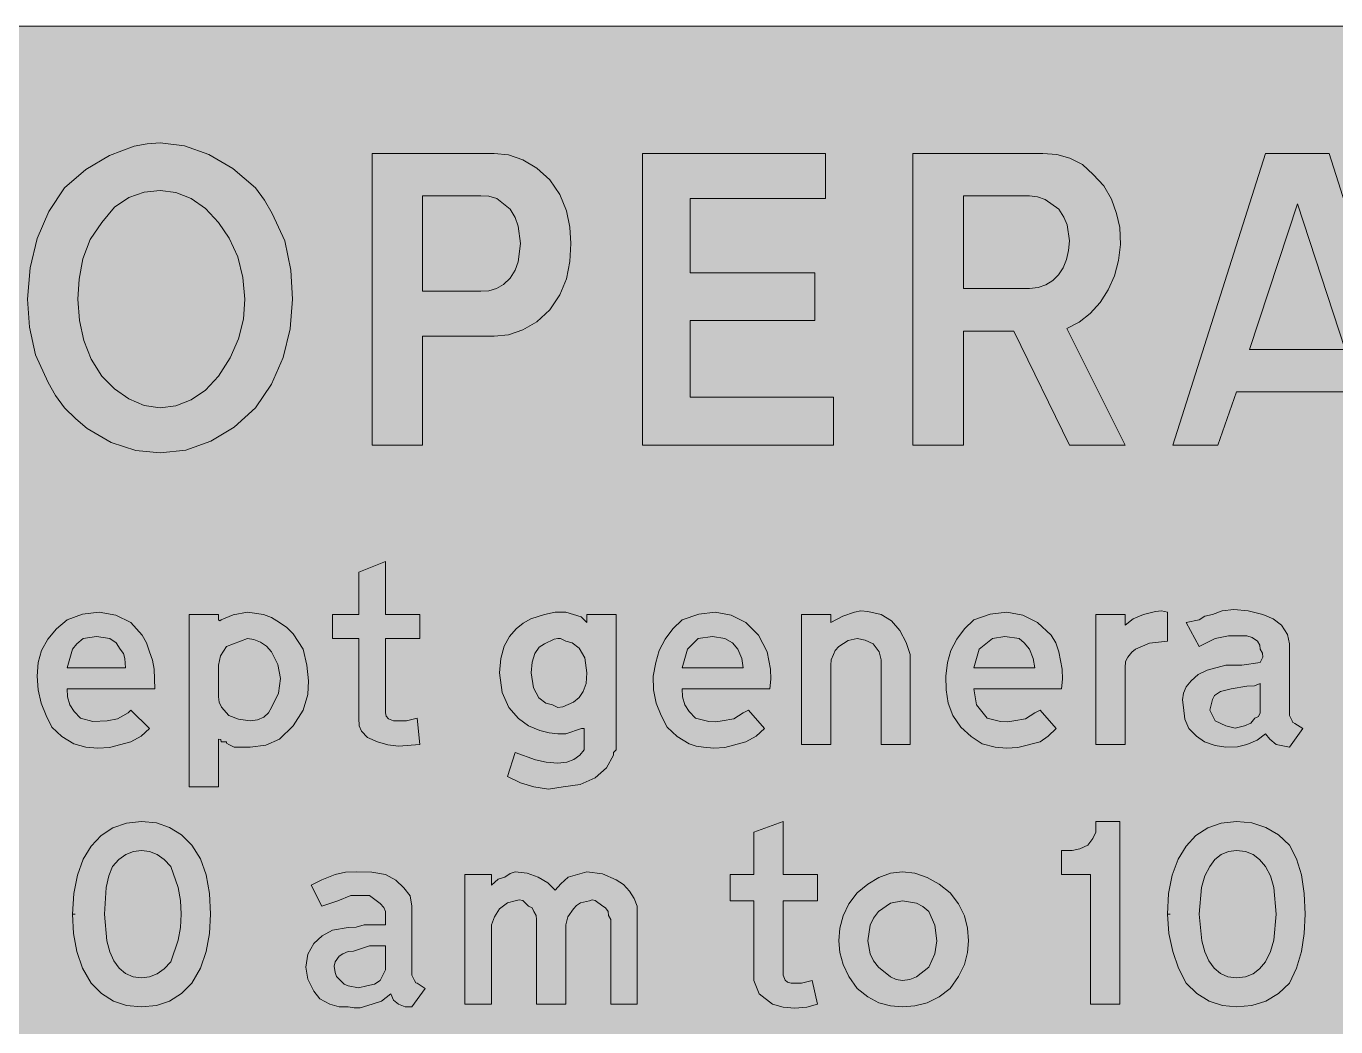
# Model space of a CAD drawing. Header units: metres. Extents: x 10 to 559, y 12 to 260.
# Drawn here: x 374.9 to 463.8, y 192 to 259.9 of the extents above; entities that cross this region are included whole.
import ezdxf

# ---------------------------------------------------------------- set-up
doc = ezdxf.new("R2010")
doc.units = ezdxf.units.M
for name, color, linetype, true_color in [('FILL_FIREBRICK_C36B00', 7, 'Continuous', 0xc36b00), ('FILL_WHITE_FFFFFF', 7, 'Continuous', 0xffffff), ('STROKE_WHITE_FFFFFF', 7, 'Continuous', 0xffffff)]:
    doc.layers.add(name, color=color, linetype=linetype, true_color=true_color)

msp = doc.modelspace()

# ---------------------------------------------------------------- hatches: boundary and pattern name
at = {"layer": 'FILL_FIREBRICK_C36B00', "true_color": 0xc36b00}
h = msp.add_hatch(color=7, dxfattribs=at)
h.dxf.hatch_style = 1
h.paths.add_polyline_path([(553.58, 259.78), (554.9, 259.38), (556.14, 258.7), (557.28, 257.76), (558.12, 256.72), (558.74, 255.51), (559.13, 254.17), (559.26, 252.72), (559.26, 18.9), (559.13, 17.71), (558.72, 16.38), (558.07, 15.05), (557.28, 13.86), (556.11, 12.94), (554.83, 12.33), (553.51, 11.99), (552.24, 11.88), (17.1, 11.88), (15.86, 11.99), (14.6, 12.33), (13.38, 12.94), (12.24, 13.86), (11.3, 15.03), (10.62, 16.31), (10.22, 17.63), (10.08, 18.9), (10.08, 252.72), (10.22, 254.07), (10.62, 255.42), (11.3, 256.66), (12.24, 257.76), (12.71, 258.27), (13.28, 258.7), (14.58, 259.38), (15.91, 259.78), (17.1, 259.92), (552.24, 259.92), (553.58, 259.78)])
at = {"layer": 'FILL_WHITE_FFFFFF', "true_color": 0xffffff}
h = msp.add_hatch(color=7, dxfattribs=at)
h.dxf.hatch_style = 1
h.paths.add_polyline_path([(387.25, 251.21), (388.88, 250.25), (390.42, 248.94), (391.03, 248.1), (391.55, 247.21), (392.4, 245.34), (392.81, 243.36), (392.94, 241.38), (392.77, 239.37), (392.29, 237.42), (391.5, 235.61), (390.42, 234), (388.98, 232.69), (387.38, 231.73), (385.69, 231.14), (383.94, 230.94), (382.29, 231.11), (380.63, 231.66), (379, 232.61), (378.22, 233.25), (377.46, 234), (376.85, 234.84), (376.34, 235.73), (375.48, 237.6), (375.08, 239.49), (374.94, 241.38), (375.11, 243.5), (375.59, 245.5), (376.38, 247.33), (377.46, 248.94), (378.9, 250.18), (380.5, 251.14), (382.19, 251.77), (383.06, 251.94), (383.94, 252), (385.59, 251.8), (387.25, 251.21)])
h.paths.add_polyline_path([(381.83, 248.29), (380.85, 247.62), (379.98, 246.6), (379.2, 245.43), (378.7, 244.12), (378.44, 242.75), (378.36, 241.38), (378.46, 239.93), (378.77, 238.57), (379.27, 237.3), (379.98, 236.16), (380.85, 235.29), (381.83, 234.61), (382.87, 234.16), (383.94, 234), (385.01, 234.13), (386.06, 234.54), (387.03, 235.21), (387.9, 236.16), (388.71, 237.41), (389.27, 238.7), (389.6, 240.03), (389.7, 241.38), (389.57, 242.85), (389.21, 244.26), (388.64, 245.53), (387.9, 246.6), (387.03, 247.54), (386.06, 248.22), (385.01, 248.62), (383.94, 248.76), (382.87, 248.65), (381.83, 248.29)], flags=16)
h = msp.add_hatch(color=7, dxfattribs=at)
h.dxf.hatch_style = 1
h.paths.add_polyline_path([(408.58, 250.85), (409.53, 250.29), (410.4, 249.48), (411.08, 248.48), (411.53, 247.39), (411.77, 246.27), (411.84, 245.16), (411.77, 243.95), (411.53, 242.77), (411.08, 241.67), (410.4, 240.66), (409.53, 239.85), (408.58, 239.29), (407.59, 238.96), (406.62, 238.86), (401.76, 238.86), (401.76, 231.48), (398.34, 231.48), (398.34, 251.28), (406.62, 251.28), (407.59, 251.18), (408.58, 250.85)])
h.paths.add_polyline_path([(405.72, 241.92), (406.26, 241.96), (406.78, 242.1), (407.26, 242.38), (407.7, 242.82), (408.04, 243.36), (408.26, 243.92), (408.42, 245.16), (408.26, 246.33), (408.04, 246.93), (407.7, 247.5), (406.8, 248.22), (406.26, 248.38), (405.72, 248.4), (401.76, 248.4), (401.76, 241.92), (405.72, 241.92)], flags=16)
h = msp.add_hatch(color=7, dxfattribs=at)
h.dxf.hatch_style = 1
h.paths.add_polyline_path([(416.7, 251.28), (429.12, 251.28), (429.12, 248.22), (419.94, 248.22), (419.94, 243.18), (428.4, 243.18), (428.4, 239.94), (419.94, 239.94), (419.94, 234.72), (429.66, 234.72), (429.66, 231.48), (416.7, 231.48), (416.7, 251.28)])
h = msp.add_hatch(color=7, dxfattribs=at)
h.dxf.hatch_style = 1
h.paths.add_polyline_path([(443.88, 251.28), (444.82, 251.21), (445.72, 250.96), (446.56, 250.52), (447.3, 249.84), (448.01, 249.07), (448.54, 248.17), (448.89, 247.21), (449.1, 246.24), (449.14, 245.1), (449.02, 244.01), (448.74, 242.97), (448.31, 242.01), (447.76, 241.15), (447.1, 240.42), (446.34, 239.83), (445.5, 239.4), (449.46, 231.48), (445.68, 231.48), (441.9, 239.22), (438.48, 239.22), (438.48, 231.48), (435.06, 231.48), (435.06, 251.28), (443.88, 251.28)])
h.paths.add_polyline_path([(443.56, 242.17), (444.09, 242.35), (444.55, 242.65), (444.94, 243.04), (445.25, 243.52), (445.49, 244.07), (445.63, 244.68), (445.68, 245.34), (445.52, 246.42), (445.3, 246.96), (444.96, 247.5), (444.04, 248.15), (443.52, 248.34), (442.98, 248.4), (438.48, 248.4), (438.48, 242.1), (442.98, 242.1), (443.56, 242.17)], flags=16)
h = msp.add_hatch(color=7, dxfattribs=at)
h.dxf.hatch_style = 1
h.paths.add_polyline_path([(469.62, 231.48), (466.56, 231.48), (465.48, 235.08), (457.02, 235.08), (455.76, 231.48), (452.7, 231.48), (459, 251.28), (463.32, 251.28), (469.62, 231.48)])
h.paths.add_polyline_path([(457.92, 237.96), (464.4, 237.96), (461.16, 247.86), (457.92, 237.96)], flags=16)
h = msp.add_hatch(color=7, dxfattribs=at)
h.dxf.hatch_style = 1
h.paths.add_polyline_path([(399.3, 213.06), (399.44, 212.89), (399.78, 212.76), (400.68, 212.76), (401.4, 212.94), (401.58, 211.14), (400.14, 211.03), (399.4, 211.11), (398.7, 211.32), (398.02, 211.61), (397.62, 212.04), (397.46, 212.42), (397.44, 212.94), (397.44, 218.34), (395.64, 218.34), (395.64, 219.96), (397.44, 219.96), (397.44, 222.84), (399.24, 223.56), (399.24, 219.96), (401.58, 219.96), (401.58, 218.34), (399.24, 218.34), (399.24, 213.3), (399.3, 213.06)])
h = msp.add_hatch(color=7, dxfattribs=at)
h.dxf.hatch_style = 1
h.paths.add_polyline_path([(377.28, 211.68), (376.6, 212.33), (376.2, 213.12), (375.86, 213.96), (375.66, 214.85), (375.59, 215.78), (375.66, 216.72), (375.89, 217.52), (376.31, 218.29), (376.9, 219), (377.64, 219.6), (378.67, 220), (379.8, 220.12), (380.93, 219.93), (381.96, 219.42), (382.72, 218.56), (383.02, 218.05), (383.22, 217.44), (383.43, 216.87), (383.53, 216.25), (383.58, 214.92), (377.64, 214.92), (377.66, 214.38), (377.82, 213.84), (378.11, 213.39), (378.54, 212.94), (379.37, 212.71), (380.34, 212.76), (381.06, 212.89), (381.78, 213.3), (381.96, 213.48), (383.22, 212.22), (382.66, 211.7), (381.96, 211.32), (380.5, 210.94), (379.71, 210.89), (378.9, 210.96), (378.09, 211.18), (377.28, 211.68)])
h.paths.add_polyline_path([(381.55, 216.99), (381.45, 217.32), (381.24, 217.62), (380.95, 218.05), (380.52, 218.34), (379.62, 218.47), (378.72, 218.34), (378.29, 217.98), (378, 217.62), (377.64, 216.36), (381.6, 216.36), (381.55, 216.99)], flags=16)
h = msp.add_hatch(color=7, dxfattribs=at)
h.dxf.hatch_style = 1
h.paths.add_polyline_path([(390.96, 219.98), (391.5, 219.76), (392.04, 219.42), (392.55, 219.09), (392.98, 218.65), (393.66, 217.62), (393.91, 216.54), (394.02, 215.46), (393.97, 214.54), (393.66, 213.48), (392.98, 212.42), (392.04, 211.5), (391.12, 211.09), (390.06, 210.96), (388.98, 210.96), (388.62, 211.14), (388.46, 211.23), (388.44, 211.32), (388.26, 211.32), (388.15, 211.32), (388.08, 211.32), (388.06, 211.48), (387.9, 211.5), (387.9, 211.32), (387.9, 208.26), (385.92, 208.26), (385.92, 219.96), (387.9, 219.96), (387.9, 219.6), (387.99, 219.53), (388.08, 219.6), (388.91, 219.94), (389.88, 220.14), (390.96, 219.98)])
h.paths.add_polyline_path([(387.9, 216.54), (387.9, 214.38), (387.96, 214.01), (388.12, 213.68), (388.62, 213.12), (389.27, 212.87), (390.06, 212.76), (390.56, 212.82), (390.98, 213.01), (391.3, 213.29), (391.5, 213.66), (391.98, 214.63), (392.11, 215.62), (391.93, 216.57), (391.5, 217.44), (391.17, 217.81), (390.76, 218.09), (390.31, 218.28), (389.88, 218.34), (388.44, 217.8), (388.04, 217.17), (387.9, 216.54)], flags=16)
h = msp.add_hatch(color=7, dxfattribs=at)
h.dxf.hatch_style = 1
h.paths.add_polyline_path([(408.96, 212.4), (408.27, 212.91), (407.63, 213.66), (407.16, 214.68), (406.98, 216), (407.07, 216.99), (407.31, 217.81), (407.66, 218.47), (408.11, 218.99), (408.6, 219.39), (409.11, 219.67), (410.04, 219.96), (410.76, 220.14), (410.94, 220.14), (411.48, 220.12), (412.02, 219.96), (412.54, 219.82), (412.92, 219.42), (412.92, 219.96), (414.9, 219.96), (414.9, 210.78), (414.72, 210.6), (414.72, 210.42), (414.26, 209.55), (413.48, 208.87), (412.47, 208.42), (411.3, 208.26), (410.31, 208.12), (409.32, 208.26), (408.42, 208.55), (407.52, 208.98), (408.06, 210.6), (409.43, 210.1), (410.16, 209.94), (410.94, 209.88), (411.55, 209.94), (412.04, 210.13), (412.43, 210.41), (412.74, 210.78), (412.74, 211.14), (412.74, 211.32), (412.74, 212.04), (412.74, 212.22), (412.63, 212.22), (412.56, 212.22), (411.48, 211.86), (410.94, 211.86), (410.36, 211.93), (409.73, 212.09), (408.96, 212.4)])
h.paths.add_polyline_path([(410.04, 217.98), (409.67, 217.75), (409.39, 217.33), (409.2, 216.74), (409.14, 216), (409.29, 214.98), (409.66, 214.31), (410.13, 213.95), (410.58, 213.84), (410.94, 213.66), (411.28, 213.7), (412.02, 214.02), (412.39, 214.33), (412.67, 214.74), (412.86, 215.29), (412.92, 216), (412.77, 217.02), (412.4, 217.69), (411.93, 218.05), (411.48, 218.16), (411.12, 218.34), (410.94, 218.34), (410.69, 218.29), (410.04, 217.98)], flags=16)
h = msp.add_hatch(color=7, dxfattribs=at)
h.dxf.hatch_style = 1
h.paths.add_polyline_path([(419.87, 211.18), (419.04, 211.68), (418.37, 212.33), (417.96, 213.12), (417.63, 213.96), (417.44, 214.85), (417.43, 215.78), (417.6, 216.72), (417.83, 217.52), (418.23, 218.29), (418.76, 219), (419.4, 219.6), (420.51, 220), (421.63, 220.12), (422.72, 219.93), (423.72, 219.42), (424.58, 218.56), (425.16, 217.44), (425.39, 216.25), (425.41, 215.59), (425.34, 214.92), (419.4, 214.92), (419.42, 214.38), (419.58, 213.84), (419.87, 213.39), (420.3, 212.94), (421.2, 212.71), (421.67, 212.69), (422.1, 212.76), (422.89, 212.89), (423.54, 213.3), (423.9, 213.48), (424.98, 212.22), (424.42, 211.7), (423.72, 211.32), (422.28, 210.94), (421.54, 210.89), (420.84, 210.96), (420.33, 211.02), (419.87, 211.18)])
h.paths.add_polyline_path([(423.43, 216.99), (423.18, 217.62), (422.8, 218.05), (422.28, 218.34), (421.45, 218.47), (420.48, 218.34), (419.76, 217.62), (419.4, 216.36), (423.54, 216.36), (423.43, 216.99)], flags=16)
h = msp.add_hatch(color=7, dxfattribs=at)
h.dxf.hatch_style = 1
h.paths.add_polyline_path([(430.65, 218.2), (430.02, 217.8), (429.77, 217.53), (429.66, 217.26), (429.5, 216.9), (429.48, 216.54), (429.48, 211.14), (427.5, 211.14), (427.5, 219.96), (429.48, 219.96), (429.48, 219.42), (430.29, 219.85), (431.1, 220.14), (431.53, 220.21), (432, 220.18), (432.9, 219.96), (433.6, 219.55), (434.16, 218.88), (434.59, 218.07), (434.88, 217.26), (434.88, 211.14), (432.9, 211.14), (432.9, 216.9), (432.77, 217.44), (432.36, 217.98), (431.82, 218.23), (431.28, 218.34), (430.65, 218.2)])
h = msp.add_hatch(color=7, dxfattribs=at)
h.dxf.hatch_style = 1
h.paths.add_polyline_path([(439.02, 211.68), (438.32, 212.33), (437.76, 213.12), (437.45, 213.96), (437.31, 214.85), (437.3, 215.78), (437.4, 216.72), (437.63, 217.52), (438.03, 218.29), (438.56, 219), (439.2, 219.6), (440.31, 220), (441.43, 220.12), (442.52, 219.93), (443.52, 219.42), (444.44, 218.56), (444.76, 218.05), (444.96, 217.44), (445.18, 216.25), (445.21, 215.59), (445.14, 214.92), (439.2, 214.92), (439.38, 213.84), (440.1, 212.94), (441, 212.71), (441.47, 212.69), (441.9, 212.76), (442.69, 212.89), (443.34, 213.3), (443.7, 213.48), (444.78, 212.22), (444.24, 211.7), (443.7, 211.32), (442.17, 210.94), (441.42, 210.89), (440.64, 210.96), (439.76, 211.18), (439.02, 211.68)])
h.paths.add_polyline_path([(443.23, 216.99), (442.98, 217.62), (442.62, 218.05), (442.26, 218.34), (441.29, 218.47), (440.46, 218.34), (439.56, 217.62), (439.2, 216.36), (443.34, 216.36), (443.23, 216.99)], flags=16)
h = msp.add_hatch(color=7, dxfattribs=at)
h.dxf.hatch_style = 1
h.paths.add_polyline_path([(450.02, 219.67), (450.72, 219.96), (451.53, 220.18), (451.94, 220.21), (452.34, 220.14), (452.34, 218.16), (451.13, 218.02), (450.18, 217.62), (449.91, 217.42), (449.64, 217.08), (449.48, 216.79), (449.46, 216.36), (449.46, 211.14), (447.48, 211.14), (447.48, 219.96), (449.46, 219.96), (449.46, 219.24), (450.02, 219.67)])
h = msp.add_hatch(color=7, dxfattribs=at)
h.dxf.hatch_style = 1
h.paths.add_polyline_path([(454.86, 211.32), (454.32, 211.7), (453.78, 212.22), (453.53, 212.87), (453.42, 213.66), (453.35, 214.17), (453.42, 214.63), (453.62, 215.05), (453.96, 215.46), (454.43, 215.89), (455.04, 216.18), (456.3, 216.54), (457.38, 216.54), (458.64, 216.72), (458.82, 217.08), (458.8, 217.35), (458.64, 217.62), (458.62, 217.89), (458.46, 218.16), (458.1, 218.41), (457.74, 218.52), (456.48, 218.52), (455.58, 218.34), (454.5, 217.8), (453.6, 219.42), (454.5, 219.6), (454.88, 219.85), (455.4, 219.96), (456.05, 220.21), (456.84, 220.32), (457.83, 220.21), (458.82, 219.96), (459.52, 219.67), (460.08, 219.24), (460.49, 218.61), (460.62, 217.98), (460.62, 216), (460.62, 213.12), (460.8, 212.76), (460.82, 212.67), (460.98, 212.58), (461.52, 212.22), (460.62, 210.96), (459.72, 211.14), (459.29, 211.5), (459, 211.86), (458.44, 211.43), (457.74, 211.14), (457.09, 210.98), (456.3, 210.96), (455.58, 211.07), (454.86, 211.32)])
h.paths.add_polyline_path([(457.56, 212.4), (457.99, 212.6), (458.28, 212.94), (458.53, 213.05), (458.64, 213.3), (458.64, 213.66), (458.64, 215.28), (458.26, 215.12), (457.74, 215.1), (456.66, 214.92), (455.94, 214.74), (455.54, 214.47), (455.4, 214.2), (455.22, 213.48), (455.58, 212.76), (456.3, 212.4), (456.93, 212.26), (457.56, 212.4)], flags=16)
h = msp.add_hatch(color=7, dxfattribs=at)
h.dxf.hatch_style = 1
h.paths.add_polyline_path([(378.33, 202.27), (378.72, 203.35), (379.26, 204.25), (379.93, 204.97), (380.73, 205.49), (381.65, 205.81), (382.68, 205.92), (383.7, 205.82), (384.59, 205.51), (385.39, 205.01), (386.1, 204.3), (386.68, 203.39), (387.07, 202.3), (387.29, 201.03), (387.36, 199.62), (387.29, 198.31), (387.07, 197.08), (386.68, 195.95), (386.1, 194.94), (385.39, 194.23), (384.59, 193.72), (383.7, 193.42), (382.68, 193.32), (381.66, 193.42), (380.77, 193.72), (379.97, 194.23), (379.26, 194.94), (378.68, 195.95), (378.29, 197.08), (378.07, 198.31), (378, 199.62), (378.08, 201.03), (378.33, 202.27)])
h.paths.add_polyline_path([(383.74, 195.57), (384.22, 195.91), (384.66, 196.38), (385.16, 197.86), (385.32, 198.71), (385.38, 199.62), (385.32, 200.56), (385.16, 201.44), (384.66, 202.86), (384.22, 203.33), (383.74, 203.67), (383.22, 203.87), (382.68, 203.94), (382.14, 203.87), (381.62, 203.67), (381.14, 203.33), (380.7, 202.86), (380.46, 202.23), (380.29, 201.44), (380.16, 199.62), (380.33, 197.81), (380.53, 197.07), (380.81, 196.45), (381.17, 195.95), (381.6, 195.6), (382.11, 195.37), (382.68, 195.3), (383.22, 195.37), (383.74, 195.57)], flags=16)
h = msp.add_hatch(color=7, dxfattribs=at)
h.dxf.hatch_style = 1
h.paths.add_polyline_path([(426.38, 195.14), (426.54, 195), (426.78, 194.94), (427.5, 194.94), (428.22, 195.12), (428.58, 193.5), (427.85, 193.3), (427.05, 193.23), (426.25, 193.3), (425.52, 193.5), (424.62, 194.22), (424.26, 195.12), (424.26, 200.52), (422.64, 200.52), (422.64, 202.32), (424.26, 202.32), (424.26, 205.2), (426.24, 205.92), (426.24, 202.32), (428.58, 202.32), (428.58, 200.52), (426.24, 200.52), (426.24, 195.48), (426.38, 195.14)])
h = msp.add_hatch(color=7, dxfattribs=at)
h.dxf.hatch_style = 1
h.paths.add_polyline_path([(447.12, 193.5), (447.12, 202.32), (445.14, 202.32), (445.14, 203.94), (445.86, 203.94), (446.4, 204.05), (446.94, 204.3), (447.28, 204.75), (447.48, 205.2), (447.48, 205.92), (449.1, 205.92), (449.1, 193.5), (447.12, 193.5)])
h = msp.add_hatch(color=7, dxfattribs=at)
h.dxf.hatch_style = 1
h.paths.add_polyline_path([(452.67, 202.27), (453.06, 203.35), (453.6, 204.25), (454.27, 204.97), (455.07, 205.49), (455.99, 205.81), (457.02, 205.92), (458.06, 205.82), (459.02, 205.51), (459.88, 205.01), (460.62, 204.3), (461.09, 203.39), (461.43, 202.3), (461.63, 201.03), (461.7, 199.62), (461.63, 198.31), (461.43, 197.08), (461.09, 195.95), (460.62, 194.94), (459.88, 194.23), (459.02, 193.72), (458.06, 193.42), (457.02, 193.32), (456.08, 193.42), (455.18, 193.72), (454.34, 194.23), (453.6, 194.94), (453.1, 195.95), (452.7, 197.08), (452.44, 198.31), (452.34, 199.62), (452.42, 201.03), (452.67, 202.27)])
h.paths.add_polyline_path([(458.15, 195.57), (458.59, 195.91), (459, 196.38), (459.34, 197.09), (459.56, 197.86), (459.72, 199.62), (459.56, 201.44), (459.34, 202.23), (459, 202.86), (458.59, 203.33), (458.15, 203.67), (457.63, 203.87), (457.02, 203.94), (456.49, 203.87), (455.99, 203.67), (455.55, 203.33), (455.22, 202.86), (454.88, 202.23), (454.66, 201.44), (454.5, 199.62), (454.67, 197.81), (454.87, 197.07), (455.15, 196.45), (455.51, 195.95), (455.94, 195.6), (456.45, 195.37), (457.02, 195.3), (457.63, 195.37), (458.15, 195.57)], flags=16)
h = msp.add_hatch(color=7, dxfattribs=at)
h.dxf.hatch_style = 1
h.paths.add_polyline_path([(395.46, 193.5), (394.79, 193.88), (394.38, 194.4), (393.98, 195.21), (393.84, 196.02), (393.98, 196.9), (394.38, 197.64), (394.94, 198.16), (395.64, 198.54), (396.72, 198.72), (397.26, 198.74), (397.8, 198.9), (399.24, 198.9), (399.24, 199.44), (399.24, 199.8), (399.13, 200.07), (398.88, 200.34), (398.16, 200.88), (396.9, 200.88), (396, 200.52), (394.92, 200.16), (394.2, 201.6), (394.92, 201.96), (395.82, 202.32), (396.54, 202.48), (397.26, 202.5), (398.32, 202.48), (399.24, 202.32), (399.94, 201.94), (400.5, 201.42), (400.91, 200.86), (401.04, 200.16), (401.04, 198.36), (401.04, 195.48), (401.22, 195.12), (401.31, 194.96), (401.4, 194.94), (401.94, 194.58), (401.04, 193.32), (400.59, 193.34), (400.14, 193.5), (399.8, 193.79), (399.6, 194.22), (398.97, 193.72), (398.34, 193.5), (397.53, 193.27), (397.13, 193.25), (396.72, 193.32), (396.09, 193.34), (395.46, 193.5)])
h.paths.add_polyline_path([(397.98, 194.76), (398.5, 194.87), (398.88, 195.12), (399.06, 195.48), (399.24, 195.84), (399.24, 197.46), (398.16, 197.46), (397.08, 197.1), (396.72, 197.08), (396.36, 196.92), (396.09, 196.78), (395.82, 196.38), (395.75, 196.09), (395.82, 195.66), (395.93, 195.39), (396.18, 195.12), (396.45, 194.87), (396.72, 194.76), (397.42, 194.62), (397.98, 194.76)], flags=16)
h = msp.add_hatch(color=7, dxfattribs=at)
h.dxf.hatch_style = 1
h.paths.add_polyline_path([(406.44, 201.6), (406.89, 202), (407.34, 202.14), (407.7, 202.39), (408.06, 202.5), (408.86, 202.4), (409.61, 202.14), (410.26, 201.74), (410.76, 201.24), (411.14, 201.69), (411.66, 202.14), (412.92, 202.5), (413.98, 202.36), (414.9, 201.96), (415.4, 201.63), (415.82, 201.19), (416.14, 200.69), (416.34, 200.16), (416.34, 199.98), (416.34, 193.5), (414.54, 193.5), (414.54, 199.26), (414.38, 199.53), (414.36, 199.8), (414.18, 200.05), (414, 200.16), (413.48, 200.54), (413.27, 200.59), (413.1, 200.52), (412.49, 200.38), (412.21, 200.22), (412.02, 199.98), (411.62, 199.44), (411.48, 198.9), (411.48, 193.5), (409.5, 193.5), (409.5, 199.26), (409.48, 199.53), (409.32, 199.8), (409.21, 200.05), (408.96, 200.16), (408.58, 200.54), (408.33, 200.59), (408.06, 200.52), (407.52, 200.38), (406.98, 199.98), (406.64, 199.44), (406.44, 198.9), (406.44, 193.5), (404.64, 193.5), (404.64, 202.32), (406.44, 202.32), (406.44, 201.6)])
h = msp.add_hatch(color=7, dxfattribs=at)
h.dxf.hatch_style = 1
h.paths.add_polyline_path([(430.31, 199.51), (430.7, 200.33), (431.28, 201.06), (431.99, 201.66), (432.74, 202.12), (433.53, 202.4), (434.34, 202.5), (435.18, 202.4), (436.03, 202.12), (436.85, 201.66), (437.58, 201.06), (438.16, 200.33), (438.55, 199.51), (438.77, 198.66), (438.84, 197.82), (438.77, 197.01), (438.55, 196.2), (438.16, 195.39), (437.58, 194.58), (436.85, 194), (436.03, 193.61), (435.18, 193.39), (434.34, 193.32), (433.53, 193.39), (432.74, 193.61), (431.99, 194), (431.28, 194.58), (430.7, 195.39), (430.31, 196.2), (430.09, 197.01), (430.02, 197.82), (430.09, 198.66), (430.31, 199.51)])
h.paths.add_polyline_path([(432.72, 199.8), (432.38, 199.36), (432.16, 198.88), (432, 197.82), (432.16, 196.92), (432.38, 196.45), (432.72, 196.02), (433.53, 195.37), (433.93, 195.18), (434.34, 195.12), (434.85, 195.18), (435.31, 195.37), (436.14, 196.02), (436.54, 196.92), (436.68, 197.82), (436.54, 198.88), (436.14, 199.8), (435.73, 200.14), (435.31, 200.36), (434.34, 200.52), (433.53, 200.36), (432.72, 199.8)], flags=16)

# ---------------------------------------------------------------- linework, layer by layer
at = {"layer": 'FILL_FIREBRICK_C36B00', "lineweight": 0, "true_color": 0xc36b00}
msp.add_lwpolyline([(17.1, 259.92), (552.24, 259.92), (553.58, 259.78), (554.9, 259.38), (556.14, 258.7), (557.28, 257.76), (558.12, 256.72), (558.74, 255.51), (559.13, 254.17), (559.26, 252.72), (559.26, 18.9), (559.13, 17.71), (558.72, 16.38), (558.07, 15.05), (557.28, 13.86), (556.11, 12.94), (554.83, 12.33), (553.51, 11.99), (552.24, 11.88), (17.1, 11.88)], dxfattribs=at)
at = {"layer": 'FILL_WHITE_FFFFFF', "lineweight": 0, "true_color": 0xffffff}
for points in [[(387.25, 251.21), (388.88, 250.25), (390.42, 248.94), (391.03, 248.1), (391.55, 247.21), (392.4, 245.34), (392.81, 243.36), (392.94, 241.38), (392.77, 239.37), (392.29, 237.42), (391.5, 235.61), (390.42, 234), (388.98, 232.69), (387.38, 231.73), (385.69, 231.14), (383.94, 230.94), (382.29, 231.11), (380.63, 231.66), (379, 232.61), (378.22, 233.25), (377.46, 234), (376.85, 234.84), (376.34, 235.73), (375.48, 237.6), (375.08, 239.49), (374.94, 241.38), (375.11, 243.5), (375.59, 245.5), (376.38, 247.33), (377.46, 248.94), (378.9, 250.18), (380.5, 251.14), (382.19, 251.77), (383.06, 251.94), (383.94, 252), (385.59, 251.8)], [(408.58, 250.85), (409.53, 250.29), (410.4, 249.48), (411.08, 248.48), (411.53, 247.39), (411.77, 246.27), (411.84, 245.16), (411.77, 243.95), (411.53, 242.77), (411.08, 241.67), (410.4, 240.66), (409.53, 239.85), (408.58, 239.29), (407.59, 238.96), (406.62, 238.86), (401.76, 238.86), (401.76, 231.48), (398.34, 231.48), (398.34, 251.28), (406.62, 251.28), (407.59, 251.18)], [(416.7, 251.28), (429.12, 251.28), (429.12, 248.22), (419.94, 248.22), (419.94, 243.18), (428.4, 243.18), (428.4, 239.94), (419.94, 239.94), (419.94, 234.72), (429.66, 234.72), (429.66, 231.48), (416.7, 231.48)], [(443.88, 251.28), (444.82, 251.21), (445.72, 250.96), (446.56, 250.52), (447.3, 249.84), (448.01, 249.07), (448.54, 248.17), (448.89, 247.21), (449.1, 246.24), (449.14, 245.1), (449.02, 244.01), (448.74, 242.97), (448.31, 242.01), (447.76, 241.15), (447.1, 240.42), (446.34, 239.83), (445.5, 239.4), (449.46, 231.48), (445.68, 231.48), (441.9, 239.22), (438.48, 239.22), (438.48, 231.48), (435.06, 231.48), (435.06, 251.28)], [(469.62, 231.48), (466.56, 231.48), (465.48, 235.08), (457.02, 235.08), (455.76, 231.48), (452.7, 231.48), (459, 251.28), (463.32, 251.28)], [(381.83, 248.29), (380.85, 247.62), (379.98, 246.6), (379.2, 245.43), (378.7, 244.12), (378.44, 242.75), (378.36, 241.38), (378.46, 239.93), (378.77, 238.57), (379.27, 237.3), (379.98, 236.16), (380.85, 235.29), (381.83, 234.61), (382.87, 234.16), (383.94, 234), (385.01, 234.13), (386.06, 234.54), (387.03, 235.21), (387.9, 236.16), (388.71, 237.41), (389.27, 238.7), (389.6, 240.03), (389.7, 241.38), (389.57, 242.85), (389.21, 244.26), (388.64, 245.53), (387.9, 246.6), (387.03, 247.54), (386.06, 248.22), (385.01, 248.62), (383.94, 248.76), (382.87, 248.65)], [(405.72, 241.92), (406.26, 241.96), (406.78, 242.1), (407.26, 242.38), (407.7, 242.82), (408.04, 243.36), (408.26, 243.92), (408.42, 245.16), (408.26, 246.33), (408.04, 246.93), (407.7, 247.5), (406.8, 248.22), (406.26, 248.38), (405.72, 248.4), (401.76, 248.4), (401.76, 241.92)], [(443.56, 242.17), (444.09, 242.35), (444.55, 242.65), (444.94, 243.04), (445.25, 243.52), (445.49, 244.07), (445.63, 244.68), (445.68, 245.34), (445.52, 246.42), (445.3, 246.96), (444.96, 247.5), (444.04, 248.15), (443.52, 248.34), (442.98, 248.4), (438.48, 248.4), (438.48, 242.1), (442.98, 242.1)], [(457.92, 237.96), (464.4, 237.96), (461.16, 247.86)], [(399.3, 213.06), (399.44, 212.89), (399.78, 212.76), (400.68, 212.76), (401.4, 212.94), (401.58, 211.14), (400.14, 211.03), (399.4, 211.11), (398.7, 211.32), (398.02, 211.61), (397.62, 212.04), (397.46, 212.42), (397.44, 212.94), (397.44, 218.34), (395.64, 218.34), (395.64, 219.96), (397.44, 219.96), (397.44, 222.84), (399.24, 223.56), (399.24, 219.96), (401.58, 219.96), (401.58, 218.34), (399.24, 218.34), (399.24, 213.3)], [(377.28, 211.68), (376.6, 212.33), (376.2, 213.12), (375.86, 213.96), (375.66, 214.85), (375.59, 215.78), (375.66, 216.72), (375.89, 217.52), (376.31, 218.29), (376.9, 219), (377.64, 219.6), (378.67, 220), (379.8, 220.12), (380.93, 219.93), (381.96, 219.42), (382.72, 218.56), (383.02, 218.05), (383.22, 217.44), (383.43, 216.87), (383.53, 216.25), (383.58, 214.92), (377.64, 214.92), (377.66, 214.38), (377.82, 213.84), (378.11, 213.39), (378.54, 212.94), (379.37, 212.71), (380.34, 212.76), (381.06, 212.89), (381.78, 213.3), (381.96, 213.48), (383.22, 212.22), (382.66, 211.7), (381.96, 211.32), (380.5, 210.94), (379.71, 210.89), (378.9, 210.96), (378.09, 211.18)], [(390.96, 219.98), (391.5, 219.76), (392.04, 219.42), (392.55, 219.09), (392.98, 218.65), (393.66, 217.62), (393.91, 216.54), (394.02, 215.46), (393.97, 214.54), (393.66, 213.48), (392.98, 212.42), (392.04, 211.5), (391.12, 211.09), (390.06, 210.96), (388.98, 210.96), (388.62, 211.14), (388.46, 211.23), (388.44, 211.32), (388.26, 211.32), (388.15, 211.32), (388.08, 211.32), (388.06, 211.48), (387.9, 211.5), (387.9, 211.32), (387.9, 208.26), (385.92, 208.26), (385.92, 219.96), (387.9, 219.96), (387.9, 219.6), (387.99, 219.53), (388.08, 219.6), (388.91, 219.94), (389.88, 220.14)], [(408.96, 212.4), (408.27, 212.91), (407.63, 213.66), (407.16, 214.68), (406.98, 216), (407.07, 216.99), (407.31, 217.81), (407.66, 218.47), (408.11, 218.99), (408.6, 219.39), (409.11, 219.67), (410.04, 219.96), (410.76, 220.14), (410.94, 220.14), (411.48, 220.12), (412.02, 219.96), (412.54, 219.82), (412.92, 219.42), (412.92, 219.96), (414.9, 219.96), (414.9, 210.78), (414.72, 210.6), (414.72, 210.42), (414.26, 209.55), (413.48, 208.87), (412.47, 208.42), (411.3, 208.26), (410.31, 208.12), (409.32, 208.26), (408.42, 208.55), (407.52, 208.98), (408.06, 210.6), (409.43, 210.1), (410.16, 209.94), (410.94, 209.88), (411.55, 209.94), (412.04, 210.13), (412.43, 210.41), (412.74, 210.78), (412.74, 211.14), (412.74, 211.32), (412.74, 212.04), (412.74, 212.22), (412.63, 212.22), (412.56, 212.22), (411.48, 211.86), (410.94, 211.86), (410.36, 211.93), (409.73, 212.09)], [(419.87, 211.18), (419.04, 211.68), (418.37, 212.33), (417.96, 213.12), (417.63, 213.96), (417.44, 214.85), (417.43, 215.78), (417.6, 216.72), (417.83, 217.52), (418.23, 218.29), (418.76, 219), (419.4, 219.6), (420.51, 220), (421.63, 220.12), (422.72, 219.93), (423.72, 219.42), (424.58, 218.56), (425.16, 217.44), (425.39, 216.25), (425.41, 215.59), (425.34, 214.92), (419.4, 214.92), (419.42, 214.38), (419.58, 213.84), (419.87, 213.39), (420.3, 212.94), (421.2, 212.71), (421.67, 212.69), (422.1, 212.76), (422.89, 212.89), (423.54, 213.3), (423.9, 213.48), (424.98, 212.22), (424.42, 211.7), (423.72, 211.32), (422.28, 210.94), (421.54, 210.89), (420.84, 210.96), (420.33, 211.02)], [(430.65, 218.2), (430.02, 217.8), (429.77, 217.53), (429.66, 217.26), (429.5, 216.9), (429.48, 216.54), (429.48, 211.14), (427.5, 211.14), (427.5, 219.96), (429.48, 219.96), (429.48, 219.42), (430.29, 219.85), (431.1, 220.14), (431.53, 220.21), (432, 220.18), (432.9, 219.96), (433.6, 219.55), (434.16, 218.88), (434.59, 218.07), (434.88, 217.26), (434.88, 211.14), (432.9, 211.14), (432.9, 216.9), (432.77, 217.44), (432.36, 217.98), (431.82, 218.23), (431.28, 218.34)], [(439.02, 211.68), (438.32, 212.33), (437.76, 213.12), (437.45, 213.96), (437.31, 214.85), (437.3, 215.78), (437.4, 216.72), (437.63, 217.52), (438.03, 218.29), (438.56, 219), (439.2, 219.6), (440.31, 220), (441.43, 220.12), (442.52, 219.93), (443.52, 219.42), (444.44, 218.56), (444.76, 218.05), (444.96, 217.44), (445.18, 216.25), (445.21, 215.59), (445.14, 214.92), (439.2, 214.92), (439.38, 213.84), (440.1, 212.94), (441, 212.71), (441.47, 212.69), (441.9, 212.76), (442.69, 212.89), (443.34, 213.3), (443.7, 213.48), (444.78, 212.22), (444.24, 211.7), (443.7, 211.32), (442.17, 210.94), (441.42, 210.89), (440.64, 210.96), (439.76, 211.18)], [(450.02, 219.67), (450.72, 219.96), (451.53, 220.18), (451.94, 220.21), (452.34, 220.14), (452.34, 218.16), (451.13, 218.02), (450.18, 217.62), (449.91, 217.42), (449.64, 217.08), (449.48, 216.79), (449.46, 216.36), (449.46, 211.14), (447.48, 211.14), (447.48, 219.96), (449.46, 219.96), (449.46, 219.24)], [(454.86, 211.32), (454.32, 211.7), (453.78, 212.22), (453.53, 212.87), (453.42, 213.66), (453.35, 214.17), (453.42, 214.63), (453.62, 215.05), (453.96, 215.46), (454.43, 215.89), (455.04, 216.18), (456.3, 216.54), (457.38, 216.54), (458.64, 216.72), (458.82, 217.08), (458.8, 217.35), (458.64, 217.62), (458.62, 217.89), (458.46, 218.16), (458.1, 218.41), (457.74, 218.52), (456.48, 218.52), (455.58, 218.34), (454.5, 217.8), (453.6, 219.42), (454.5, 219.6), (454.88, 219.85), (455.4, 219.96), (456.05, 220.21), (456.84, 220.32), (457.83, 220.21), (458.82, 219.96), (459.52, 219.67), (460.08, 219.24), (460.49, 218.61), (460.62, 217.98), (460.62, 216), (460.62, 213.12), (460.8, 212.76), (460.82, 212.67), (460.98, 212.58), (461.52, 212.22), (460.62, 210.96), (459.72, 211.14), (459.29, 211.5), (459, 211.86), (458.44, 211.43), (457.74, 211.14), (457.09, 210.98), (456.3, 210.96), (455.58, 211.07)], [(381.55, 216.99), (381.45, 217.32), (381.24, 217.62), (380.95, 218.05), (380.52, 218.34), (379.62, 218.47), (378.72, 218.34), (378.29, 217.98), (378, 217.62), (377.64, 216.36), (381.6, 216.36)], [(387.9, 216.54), (387.9, 214.38), (387.96, 214.01), (388.12, 213.68), (388.62, 213.12), (389.27, 212.87), (390.06, 212.76), (390.56, 212.82), (390.98, 213.01), (391.3, 213.29), (391.5, 213.66), (391.98, 214.63), (392.11, 215.62), (391.93, 216.57), (391.5, 217.44), (391.17, 217.81), (390.76, 218.09), (390.31, 218.28), (389.88, 218.34), (388.44, 217.8), (388.04, 217.17)], [(410.04, 217.98), (409.67, 217.75), (409.39, 217.33), (409.2, 216.74), (409.14, 216), (409.29, 214.98), (409.66, 214.31), (410.13, 213.95), (410.58, 213.84), (410.94, 213.66), (411.28, 213.7), (412.02, 214.02), (412.39, 214.33), (412.67, 214.74), (412.86, 215.29), (412.92, 216), (412.77, 217.02), (412.4, 217.69), (411.93, 218.05), (411.48, 218.16), (411.12, 218.34), (410.94, 218.34), (410.69, 218.29)], [(423.43, 216.99), (423.18, 217.62), (422.8, 218.05), (422.28, 218.34), (421.45, 218.47), (420.48, 218.34), (419.76, 217.62), (419.4, 216.36), (423.54, 216.36)], [(443.23, 216.99), (442.98, 217.62), (442.62, 218.05), (442.26, 218.34), (441.29, 218.47), (440.46, 218.34), (439.56, 217.62), (439.2, 216.36), (443.34, 216.36)], [(457.56, 212.4), (457.99, 212.6), (458.28, 212.94), (458.53, 213.05), (458.64, 213.3), (458.64, 213.66), (458.64, 215.28), (458.26, 215.12), (457.74, 215.1), (456.66, 214.92), (455.94, 214.74), (455.54, 214.47), (455.4, 214.2), (455.22, 213.48), (455.58, 212.76), (456.3, 212.4), (456.93, 212.26)], [(378.33, 202.27), (378.72, 203.35), (379.26, 204.25), (379.93, 204.97), (380.73, 205.49), (381.65, 205.81), (382.68, 205.92), (383.7, 205.82), (384.59, 205.51), (385.39, 205.01), (386.1, 204.3), (386.68, 203.39), (387.07, 202.3), (387.29, 201.03), (387.36, 199.62), (387.29, 198.31), (387.07, 197.08), (386.68, 195.95), (386.1, 194.94), (385.39, 194.23), (384.59, 193.72), (383.7, 193.42), (382.68, 193.32), (381.66, 193.42), (380.77, 193.72), (379.97, 194.23), (379.26, 194.94), (378.68, 195.95), (378.29, 197.08), (378.07, 198.31), (378, 199.62), (378.08, 201.03)], [(426.38, 195.14), (426.54, 195), (426.78, 194.94), (427.5, 194.94), (428.22, 195.12), (428.58, 193.5), (427.85, 193.3), (427.05, 193.23), (426.25, 193.3), (425.52, 193.5), (424.62, 194.22), (424.26, 195.12), (424.26, 200.52), (422.64, 200.52), (422.64, 202.32), (424.26, 202.32), (424.26, 205.2), (426.24, 205.92), (426.24, 202.32), (428.58, 202.32), (428.58, 200.52), (426.24, 200.52), (426.24, 195.48)], [(447.12, 193.5), (447.12, 202.32), (445.14, 202.32), (445.14, 203.94), (445.86, 203.94), (446.4, 204.05), (446.94, 204.3), (447.28, 204.75), (447.48, 205.2), (447.48, 205.92), (449.1, 205.92), (449.1, 193.5)], [(452.67, 202.27), (453.06, 203.35), (453.6, 204.25), (454.27, 204.97), (455.07, 205.49), (455.99, 205.81), (457.02, 205.92), (458.06, 205.82), (459.02, 205.51), (459.88, 205.01), (460.62, 204.3), (461.09, 203.39), (461.43, 202.3), (461.63, 201.03), (461.7, 199.62), (461.63, 198.31), (461.43, 197.08), (461.09, 195.95), (460.62, 194.94), (459.88, 194.23), (459.02, 193.72), (458.06, 193.42), (457.02, 193.32), (456.08, 193.42), (455.18, 193.72), (454.34, 194.23), (453.6, 194.94), (453.1, 195.95), (452.7, 197.08), (452.44, 198.31), (452.34, 199.62), (452.42, 201.03)], [(383.74, 195.57), (384.22, 195.91), (384.66, 196.38), (385.16, 197.86), (385.32, 198.71), (385.38, 199.62), (385.32, 200.56), (385.16, 201.44), (384.66, 202.86), (384.22, 203.33), (383.74, 203.67), (383.22, 203.87), (382.68, 203.94), (382.14, 203.87), (381.62, 203.67), (381.14, 203.33), (380.7, 202.86), (380.46, 202.23), (380.29, 201.44), (380.16, 199.62), (380.33, 197.81), (380.53, 197.07), (380.81, 196.45), (381.17, 195.95), (381.6, 195.6), (382.11, 195.37), (382.68, 195.3), (383.22, 195.37)], [(458.15, 195.57), (458.59, 195.91), (459, 196.38), (459.34, 197.09), (459.56, 197.86), (459.72, 199.62), (459.56, 201.44), (459.34, 202.23), (459, 202.86), (458.59, 203.33), (458.15, 203.67), (457.63, 203.87), (457.02, 203.94), (456.49, 203.87), (455.99, 203.67), (455.55, 203.33), (455.22, 202.86), (454.88, 202.23), (454.66, 201.44), (454.5, 199.62), (454.67, 197.81), (454.87, 197.07), (455.15, 196.45), (455.51, 195.95), (455.94, 195.6), (456.45, 195.37), (457.02, 195.3), (457.63, 195.37)], [(395.46, 193.5), (394.79, 193.88), (394.38, 194.4), (393.98, 195.21), (393.84, 196.02), (393.98, 196.9), (394.38, 197.64), (394.94, 198.16), (395.64, 198.54), (396.72, 198.72), (397.26, 198.74), (397.8, 198.9), (399.24, 198.9), (399.24, 199.44), (399.24, 199.8), (399.13, 200.07), (398.88, 200.34), (398.16, 200.88), (396.9, 200.88), (396, 200.52), (394.92, 200.16), (394.2, 201.6), (394.92, 201.96), (395.82, 202.32), (396.54, 202.48), (397.26, 202.5), (398.32, 202.48), (399.24, 202.32), (399.94, 201.94), (400.5, 201.42), (400.91, 200.86), (401.04, 200.16), (401.04, 198.36), (401.04, 195.48), (401.22, 195.12), (401.31, 194.96), (401.4, 194.94), (401.94, 194.58), (401.04, 193.32), (400.59, 193.34), (400.14, 193.5), (399.8, 193.79), (399.6, 194.22), (398.97, 193.72), (398.34, 193.5), (397.53, 193.27), (397.13, 193.25), (396.72, 193.32), (396.09, 193.34)], [(406.44, 201.6), (406.89, 202), (407.34, 202.14), (407.7, 202.39), (408.06, 202.5), (408.86, 202.4), (409.61, 202.14), (410.26, 201.74), (410.76, 201.24), (411.14, 201.69), (411.66, 202.14), (412.92, 202.5), (413.98, 202.36), (414.9, 201.96), (415.4, 201.63), (415.82, 201.19), (416.14, 200.69), (416.34, 200.16), (416.34, 199.98), (416.34, 193.5), (414.54, 193.5), (414.54, 199.26), (414.38, 199.53), (414.36, 199.8), (414.18, 200.05), (414, 200.16), (413.48, 200.54), (413.27, 200.59), (413.1, 200.52), (412.49, 200.38), (412.21, 200.22), (412.02, 199.98), (411.62, 199.44), (411.48, 198.9), (411.48, 193.5), (409.5, 193.5), (409.5, 199.26), (409.48, 199.53), (409.32, 199.8), (409.21, 200.05), (408.96, 200.16), (408.58, 200.54), (408.33, 200.59), (408.06, 200.52), (407.52, 200.38), (406.98, 199.98), (406.64, 199.44), (406.44, 198.9), (406.44, 193.5), (404.64, 193.5), (404.64, 202.32), (406.44, 202.32)], [(430.31, 199.51), (430.7, 200.33), (431.28, 201.06), (431.99, 201.66), (432.74, 202.12), (433.53, 202.4), (434.34, 202.5), (435.18, 202.4), (436.03, 202.12), (436.85, 201.66), (437.58, 201.06), (438.16, 200.33), (438.55, 199.51), (438.77, 198.66), (438.84, 197.82), (438.77, 197.01), (438.55, 196.2), (438.16, 195.39), (437.58, 194.58), (436.85, 194), (436.03, 193.61), (435.18, 193.39), (434.34, 193.32), (433.53, 193.39), (432.74, 193.61), (431.99, 194), (431.28, 194.58), (430.7, 195.39), (430.31, 196.2), (430.09, 197.01), (430.02, 197.82), (430.09, 198.66)], [(432.72, 199.8), (432.38, 199.36), (432.16, 198.88), (432, 197.82), (432.16, 196.92), (432.38, 196.45), (432.72, 196.02), (433.53, 195.37), (433.93, 195.18), (434.34, 195.12), (434.85, 195.18), (435.31, 195.37), (436.14, 196.02), (436.54, 196.92), (436.68, 197.82), (436.54, 198.88), (436.14, 199.8), (435.73, 200.14), (435.31, 200.36), (434.34, 200.52), (433.53, 200.36)], [(397.98, 194.76), (398.5, 194.87), (398.88, 195.12), (399.06, 195.48), (399.24, 195.84), (399.24, 197.46), (398.16, 197.46), (397.08, 197.1), (396.72, 197.08), (396.36, 196.92), (396.09, 196.78), (395.82, 196.38), (395.75, 196.09), (395.82, 195.66), (395.93, 195.39), (396.18, 195.12), (396.45, 194.87), (396.72, 194.76), (397.42, 194.62)]]:
    msp.add_lwpolyline(points, close=True, dxfattribs=at)
at = {"layer": 'STROKE_WHITE_FFFFFF', "lineweight": 0, "true_color": 0xffffff}
for points in [[(435.06, 231.48), (435.06, 251.28)], [(387.9, 219.96), (387.9, 219.78)], [(378, 199.62), (378.18, 199.62)], [(378, 199.62), (378.18, 199.62)], [(378, 199.62), (378.18, 199.62)], [(378, 199.62), (378.18, 199.62)], [(378, 199.62), (378.18, 199.62)], [(378, 199.62), (378.18, 199.62)], [(378, 199.62), (378.18, 199.62)], [(378, 199.62), (378.18, 199.62)], [(378, 199.62), (378.18, 199.62)], [(378, 199.62), (378.18, 199.62)], [(378, 199.62), (378.18, 199.62)], [(452.34, 199.62), (452.52, 199.62)], [(452.34, 199.62), (452.52, 199.62)], [(452.34, 199.62), (452.52, 199.62)], [(452.34, 199.62), (452.52, 199.62)], [(452.34, 199.62), (452.52, 199.62)], [(452.34, 199.62), (452.52, 199.62)], [(452.34, 199.62), (452.52, 199.62)], [(452.34, 199.62), (452.52, 199.62)], [(452.34, 199.62), (452.52, 199.62)], [(452.34, 199.62), (452.52, 199.62)], [(452.34, 199.62), (452.52, 199.62)]]:
    msp.add_lwpolyline(points, dxfattribs=at)

doc.saveas('drawing.dxf')
